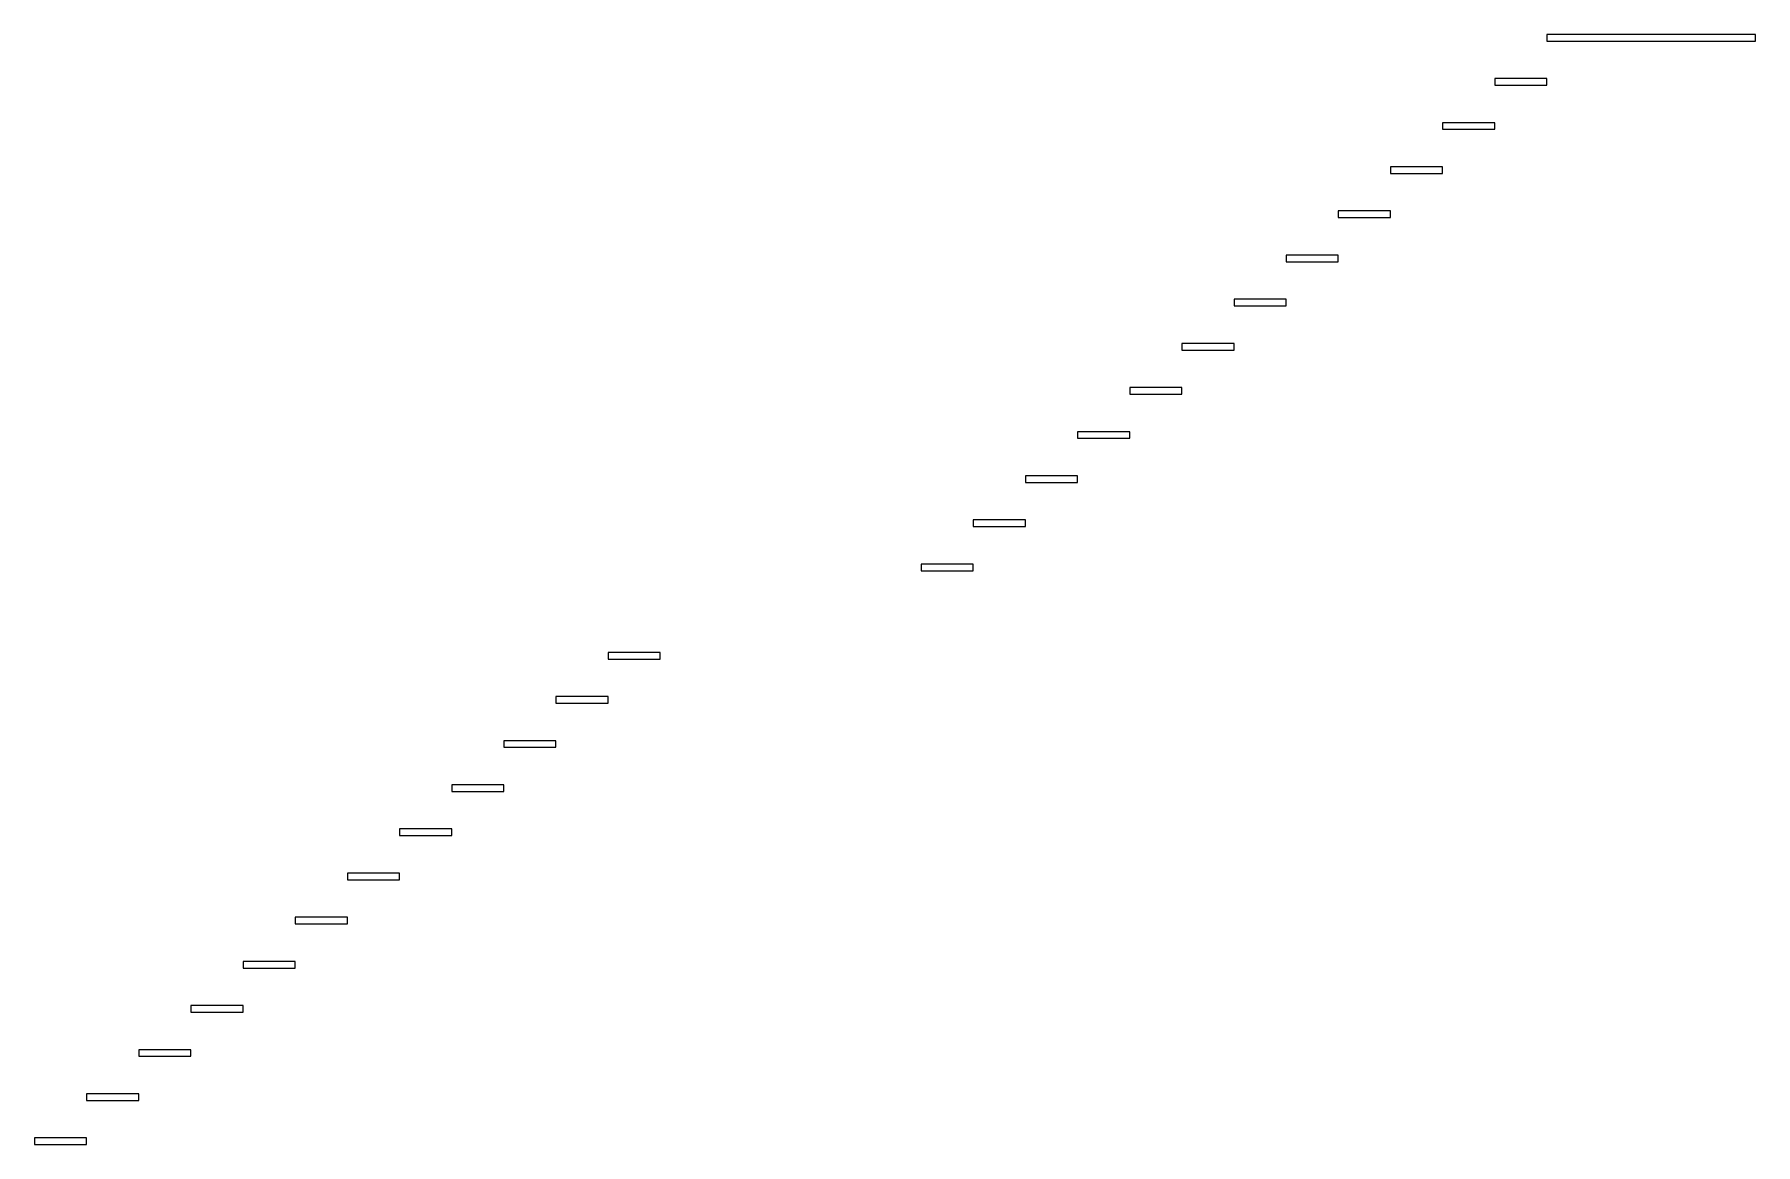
# Model space of a CAD drawing. Header units: metres. Extents: x 120 to 780, y 1114 to 1540.
import ezdxf

# ---------------------------------------------------------------- set-up
doc = ezdxf.new("R2010")
doc.units = ezdxf.units.M

msp = doc.modelspace()

# ---------------------------------------------------------------- linework, layer by layer
at = {"layer": 'PARAMETRIX'}
for p, q in [((780, 1540), (700, 1540)), ((700, 1540), (700, 1537.4615)), ((780, 1537.4615), (780, 1540)), ((700, 1537.4615), (780, 1537.4615)), ((700, 1523.0769), (680, 1523.0769)), ((680, 1523.0769), (680, 1520.5385)), ((680, 1520.5385), (700, 1520.5385)), ((700, 1520.5385), (700, 1523.0769)), ((680, 1506.1538), (660, 1506.1538)), ((660, 1506.1538), (660, 1503.6154)), ((680, 1503.6154), (680, 1506.1538)), ((660, 1503.6154), (680, 1503.6154)), ((660, 1489.2308), (640, 1489.2308)), ((640, 1489.2308), (640, 1486.6923)), ((640, 1486.6923), (660, 1486.6923)), ((660, 1486.6923), (660, 1489.2308)), ((640, 1472.3077), (620, 1472.3077)), ((620, 1472.3077), (620, 1469.7692)), ((640, 1469.7692), (640, 1472.3077)), ((620, 1469.7692), (640, 1469.7692)), ((620, 1455.3846), (600, 1455.3846)), ((600, 1455.3846), (600, 1452.8462)), ((600, 1452.8462), (620, 1452.8462)), ((620, 1452.8462), (620, 1455.3846)), ((600, 1438.4615), (580, 1438.4615)), ((580, 1438.4615), (580, 1435.9231)), ((580, 1435.9231), (600, 1435.9231)), ((600, 1435.9231), (600, 1438.4615)), ((580, 1421.5385), (560, 1421.5385)), ((560, 1421.5385), (560, 1419)), ((560, 1419), (580, 1419)), ((580, 1419), (580, 1421.5385)), ((560, 1404.6154), (540, 1404.6154)), ((540, 1404.6154), (540, 1402.0769)), ((540, 1402.0769), (560, 1402.0769)), ((560, 1402.0769), (560, 1404.6154)), ((540, 1387.6923), (520, 1387.6923)), ((520, 1387.6923), (520, 1385.1538)), ((540, 1385.1538), (540, 1387.6923)), ((520, 1385.1538), (540, 1385.1538)), ((520, 1370.7692), (500, 1370.7692)), ((500, 1370.7692), (500, 1368.2308)), ((500, 1368.2308), (520, 1368.2308)), ((520, 1368.2308), (520, 1370.7692)), ((500, 1353.8462), (480, 1353.8462)), ((480, 1353.8462), (480, 1351.3077)), ((500, 1351.3077), (500, 1353.8462)), ((480, 1351.3077), (500, 1351.3077)), ((480, 1336.9231), (460, 1336.9231)), ((460, 1336.9231), (460, 1334.3846)), ((460, 1334.3846), (480, 1334.3846)), ((480, 1334.3846), (480, 1336.9231)), ((360, 1303.0769), (340, 1303.0769)), ((340, 1303.0769), (340, 1300.5385)), ((340, 1300.5385), (360, 1300.5385)), ((360, 1300.5385), (360, 1303.0769)), ((340, 1286.1538), (320, 1286.1538)), ((320, 1286.1538), (320, 1283.6154)), ((320, 1283.6154), (340, 1283.6154)), ((340, 1283.6154), (340, 1286.1538)), ((320, 1269.2308), (300, 1269.2308)), ((300, 1269.2308), (300, 1266.6923)), ((320, 1266.6923), (320, 1269.2308)), ((300, 1266.6923), (320, 1266.6923)), ((300, 1252.3077), (280, 1252.3077)), ((280, 1252.3077), (280, 1249.7692)), ((280, 1249.7692), (300, 1249.7692)), ((300, 1249.7692), (300, 1252.3077)), ((280, 1235.3846), (260, 1235.3846)), ((260, 1235.3846), (260, 1232.8462)), ((280, 1232.8462), (280, 1235.3846)), ((260, 1232.8462), (280, 1232.8462)), ((260, 1218.4615), (240, 1218.4615)), ((240, 1218.4615), (240, 1215.9231)), ((240, 1215.9231), (260, 1215.9231)), ((260, 1215.9231), (260, 1218.4615)), ((240, 1201.5385), (220, 1201.5385)), ((220, 1201.5385), (220, 1199)), ((240, 1199), (240, 1201.5385)), ((220, 1199), (240, 1199)), ((220, 1184.6154), (200, 1184.6154)), ((200, 1184.6154), (200, 1182.0769)), ((200, 1182.0769), (220, 1182.0769)), ((220, 1182.0769), (220, 1184.6154)), ((200, 1167.6923), (180, 1167.6923)), ((180, 1167.6923), (180, 1165.1538)), ((180, 1165.1538), (200, 1165.1538)), ((200, 1165.1538), (200, 1167.6923)), ((180, 1150.7692), (160, 1150.7692)), ((160, 1150.7692), (160, 1148.2308)), ((180, 1148.2308), (180, 1150.7692)), ((160, 1148.2308), (180, 1148.2308)), ((160, 1133.8462), (140, 1133.8462)), ((140, 1133.8462), (140, 1131.3077)), ((140, 1131.3077), (160, 1131.3077)), ((160, 1131.3077), (160, 1133.8462)), ((140, 1116.9231), (120, 1116.9231)), ((120, 1116.9231), (120, 1114.3846)), ((140, 1114.3846), (140, 1116.9231)), ((120, 1114.3846), (140, 1114.3846))]:
    msp.add_line(p, q, dxfattribs=at)

doc.saveas('drawing.dxf')
